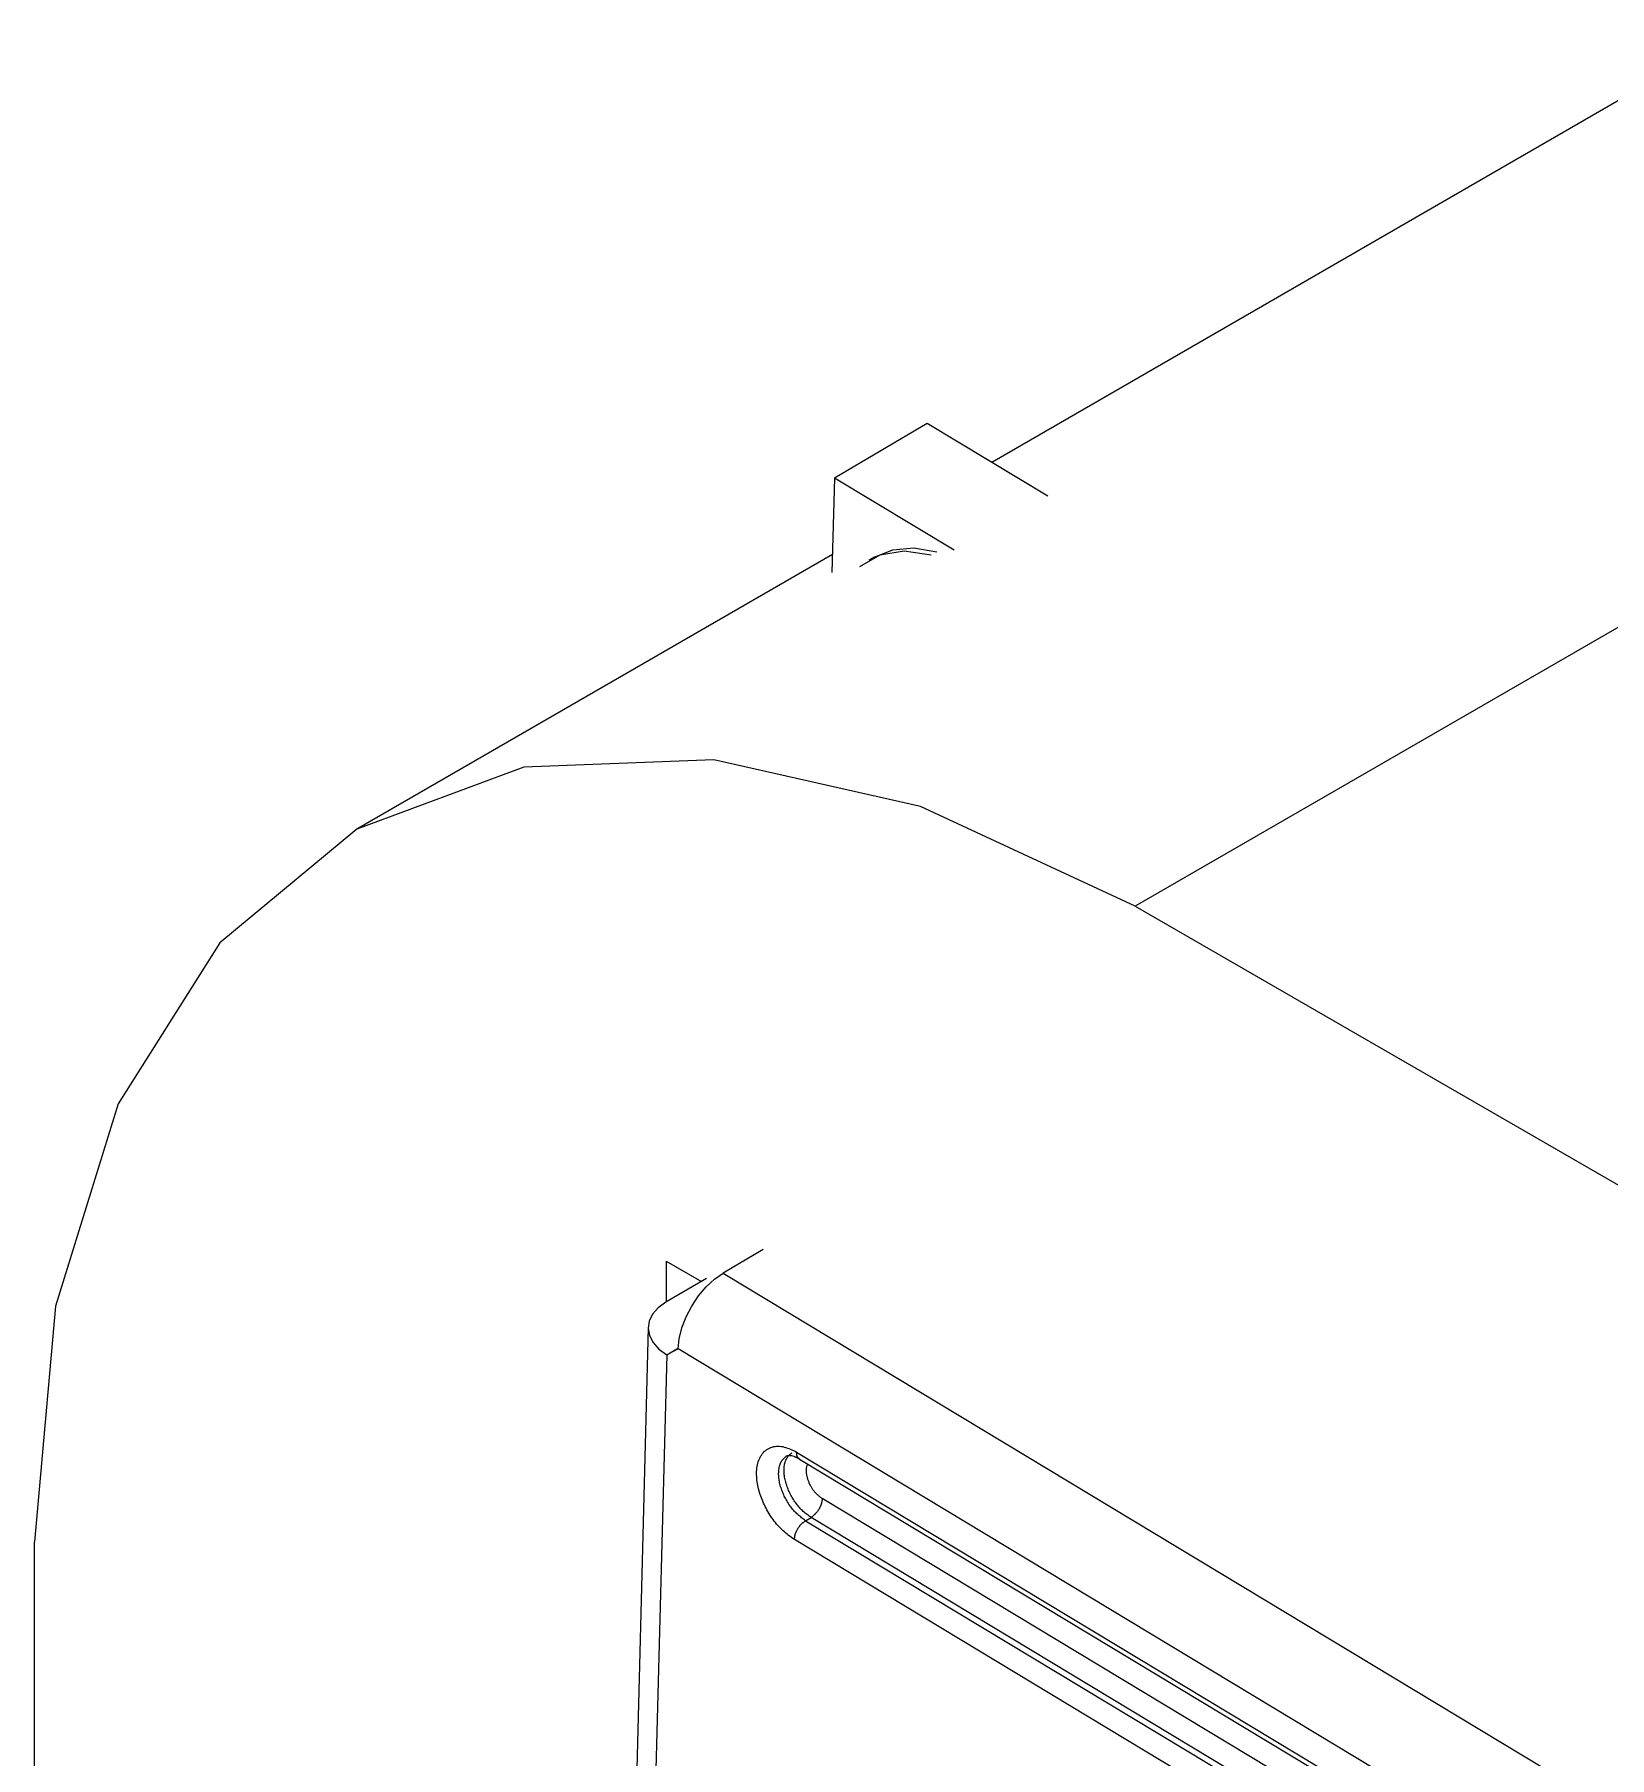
# Model space of a CAD drawing. Extents: x 2.75 to 8.34, y 2.35 to 7.17.
# Drawn here: x 7.3814 to 7.5806, y 6.9246 to 7.1424 of the extents above; entities that cross this region are included whole.
import ezdxf

# ---------------------------------------------------------------- set-up
doc = ezdxf.new("R2010")
doc.units = 0
doc.header["$LTSCALE"] = 0.5
doc.layers.add('TANGENT_LINES', color=7, linetype='CONTINUOUS')
doc.layers.add('VISIBLE', color=7, linetype='CONTINUOUS')

msp = doc.modelspace()

# ---------------------------------------------------------------- linework, layer by layer
at = {"layer": 'TANGENT_LINES'}
for p, q in [((7.60905, 7.08325), (7.52064, 7.0322)), ((7.46853, 6.98581), (7.95479, 6.69278)), ((7.4614, 6.9755), (7.45631, 6.77949)), ((7.9491, 6.68321), (7.46284, 6.97624)), ((7.47783, 6.96319), (7.93391, 6.68835)), ((7.93716, 6.68247), (7.48107, 6.95732)), ((7.47896, 6.95452), (7.47965, 6.95493)), ((7.47896, 6.95452), (7.93505, 6.67967)), ((7.93574, 6.68008), (7.47965, 6.95493)), ((7.93363, 6.67728), (7.47754, 6.95213))]:
    msp.add_line(p, q, dxfattribs=at)
for points in [[(7.47754, 6.95213), (7.47736, 6.95226), (7.47717, 6.9524), (7.47699, 6.95254), (7.47681, 6.95267), (7.47663, 6.95282), (7.47646, 6.95296), (7.47628, 6.95311), (7.47611, 6.95326), (7.47594, 6.95341), (7.47577, 6.95357), (7.47561, 6.95374), (7.47545, 6.95391), (7.4753, 6.95409), (7.47515, 6.95428), (7.475, 6.95446), (7.47486, 6.95466), (7.47472, 6.95485), (7.47458, 6.95505), (7.47445, 6.95526), (7.47432, 6.95546), (7.4742, 6.95567), (7.47408, 6.95588), (7.47397, 6.9561), (7.47386, 6.95631), (7.47375, 6.95653), (7.47365, 6.95675), (7.47355, 6.95697), (7.47346, 6.95719), (7.47338, 6.95741), (7.47329, 6.95763), (7.47322, 6.95785), (7.47315, 6.95808), (7.47308, 6.9583), (7.47302, 6.95853), (7.47297, 6.95875), (7.47292, 6.95898), (7.47288, 6.9592), (7.47284, 6.95943), (7.47281, 6.95965), (7.47279, 6.95988), (7.47278, 6.9601), (7.47277, 6.96032), (7.47277, 6.96054), (7.47277, 6.96075), (7.47279, 6.96097), (7.47281, 6.96118), (7.47284, 6.96139), (7.47288, 6.96159), (7.47293, 6.96179), (7.47298, 6.96198), (7.47305, 6.96217), (7.47312, 6.96235), (7.47321, 6.96253), (7.4733, 6.9627), (7.47341, 6.96286), (7.47352, 6.96301), (7.47364, 6.96315), (7.47378, 6.96329), (7.47392, 6.96341), (7.47407, 6.96352), (7.47422, 6.96362), (7.47439, 6.9637), (7.47456, 6.96378), (7.47473, 6.96383), (7.47492, 6.96388), (7.4751, 6.96391), (7.47529, 6.96393), (7.47549, 6.96394), (7.47568, 6.96393), (7.47588, 6.96391), (7.47607, 6.96388), (7.47627, 6.96383), (7.47646, 6.96378), (7.47666, 6.96371), (7.47685, 6.96364), (7.47705, 6.96356), (7.47724, 6.96347), (7.47744, 6.96338), (7.47763, 6.96329), (7.47783, 6.96319)], [(7.47896, 6.95452), (7.47883, 6.95461), (7.47871, 6.95471), (7.47859, 6.9548), (7.47846, 6.95489), (7.47834, 6.95499), (7.47822, 6.95509), (7.4781, 6.95519), (7.47798, 6.95529), (7.47787, 6.9554), (7.47775, 6.9555), (7.47764, 6.95562), (7.47753, 6.95573), (7.47742, 6.95585), (7.47732, 6.95597), (7.47722, 6.9561), (7.47712, 6.95623), (7.47702, 6.95636), (7.47693, 6.9565), (7.47683, 6.95663), (7.47674, 6.95677), (7.47666, 6.95691), (7.47657, 6.95706), (7.47649, 6.9572), (7.47641, 6.95735), (7.47634, 6.95749), (7.47627, 6.95764), (7.4762, 6.95779), (7.47613, 6.95794), (7.47607, 6.95809), (7.47601, 6.95824), (7.47595, 6.95839), (7.4759, 6.95854), (7.47585, 6.9587), (7.4758, 6.95885), (7.47576, 6.959), (7.47572, 6.95915), (7.47568, 6.95931), (7.47565, 6.95946), (7.47562, 6.95961), (7.4756, 6.95977), (7.47558, 6.95992), (7.47557, 6.96007), (7.47556, 6.96022), (7.47555, 6.96037), (7.47555, 6.96052), (7.47556, 6.96067), (7.47556, 6.96082), (7.47558, 6.96097), (7.4756, 6.96112), (7.47562, 6.96126), (7.47565, 6.9614), (7.47569, 6.96153), (7.47573, 6.96166), (7.47578, 6.96178), (7.47584, 6.9619), (7.4759, 6.96201), (7.47597, 6.96211), (7.47604, 6.96221), (7.47612, 6.9623), (7.4762, 6.96239), (7.47629, 6.96247), (7.47638, 6.96255), (7.47647, 6.96263), (7.47656, 6.96271)], [(7.47965, 6.95493), (7.47952, 6.95502), (7.4794, 6.95511), (7.47928, 6.95521), (7.47915, 6.9553), (7.47903, 6.9554), (7.47891, 6.95549), (7.47879, 6.95559), (7.47867, 6.9557), (7.47856, 6.9558), (7.47844, 6.95591), (7.47833, 6.95602), (7.47822, 6.95614), (7.47811, 6.95626), (7.47801, 6.95638), (7.47791, 6.95651), (7.47781, 6.95664), (7.47771, 6.95677), (7.47761, 6.9569), (7.47752, 6.95704), (7.47743, 6.95718), (7.47735, 6.95732), (7.47726, 6.95746), (7.47718, 6.95761), (7.4771, 6.95775), (7.47703, 6.9579), (7.47696, 6.95805), (7.47689, 6.9582), (7.47682, 6.95835), (7.47676, 6.9585), (7.4767, 6.95865), (7.47664, 6.9588), (7.47659, 6.95895), (7.47654, 6.95911), (7.47649, 6.95926), (7.47645, 6.95941), (7.47641, 6.95956), (7.47637, 6.95972), (7.47634, 6.95987), (7.47631, 6.96002), (7.47629, 6.96018), (7.47627, 6.96033), (7.47626, 6.96048), (7.47625, 6.96063), (7.47624, 6.96078), (7.47624, 6.96093), (7.47625, 6.96108), (7.47625, 6.96123), (7.47627, 6.96138), (7.47629, 6.96153), (7.47631, 6.96167), (7.47634, 6.96181), (7.47638, 6.96194), (7.47642, 6.96207), (7.47647, 6.96219), (7.47653, 6.96231), (7.47659, 6.96242), (7.47666, 6.96252), (7.47673, 6.96262), (7.47681, 6.96271), (7.4769, 6.9628), (7.47698, 6.96288), (7.47707, 6.96296), (7.47716, 6.96304), (7.47725, 6.96312)], [(7.47819, 6.96232), (7.47817, 6.96234), (7.47815, 6.96236), (7.47813, 6.96238), (7.4781, 6.9624), (7.47808, 6.96242), (7.47806, 6.96244), (7.47804, 6.96246), (7.47803, 6.96248), (7.47801, 6.9625), (7.47799, 6.96253), (7.47797, 6.96255), (7.47796, 6.96257), (7.47794, 6.9626), (7.47793, 6.96262), (7.47791, 6.96265), (7.4779, 6.96268), (7.47789, 6.9627), (7.47788, 6.96273), (7.47787, 6.96276), (7.47787, 6.96279), (7.47786, 6.96282), (7.47786, 6.96286), (7.47785, 6.96289), (7.47785, 6.96292), (7.47784, 6.96295), (7.47784, 6.96299), (7.47784, 6.96302), (7.47783, 6.96306), (7.47783, 6.96309), (7.47783, 6.96312), (7.47783, 6.96316), (7.47783, 6.96319)], [(7.47919, 6.96172), (7.47916, 6.96165), (7.47914, 6.96157), (7.47912, 6.9615), (7.4791, 6.96142), (7.47908, 6.96135), (7.47907, 6.96127), (7.47905, 6.96119), (7.47904, 6.96111), (7.47903, 6.96103), (7.47903, 6.96094), (7.47902, 6.96086), (7.47902, 6.96077), (7.47903, 6.96068), (7.47904, 6.9606), (7.47905, 6.96051), (7.47906, 6.96041), (7.47908, 6.96032), (7.47909, 6.96023), (7.47912, 6.96014), (7.47914, 6.96005), (7.47916, 6.95996), (7.47919, 6.95986), (7.47922, 6.95977), (7.47925, 6.95968), (7.47928, 6.95959), (7.47932, 6.9595), (7.47935, 6.95942), (7.47939, 6.95933), (7.47943, 6.95924), (7.47947, 6.95915), (7.47952, 6.95907), (7.47956, 6.95898), (7.47961, 6.9589), (7.47966, 6.95881), (7.47971, 6.95873), (7.47976, 6.95864), (7.47981, 6.95856), (7.47987, 6.95848), (7.47992, 6.9584), (7.47998, 6.95833), (7.48004, 6.95825), (7.4801, 6.95818), (7.48016, 6.9581), (7.48023, 6.95803), (7.48029, 6.95797), (7.48036, 6.9579), (7.48042, 6.95784), (7.48049, 6.95777), (7.48056, 6.95771), (7.48063, 6.95766), (7.48071, 6.9576), (7.48078, 6.95754), (7.48085, 6.95749), (7.48092, 6.95743), (7.481, 6.95738), (7.48107, 6.95732)], [(7.48107, 6.95732), (7.48106, 6.95726), (7.48106, 6.95721), (7.48105, 6.95715), (7.48104, 6.95709), (7.48103, 6.95704), (7.48102, 6.95698), (7.48101, 6.95692), (7.481, 6.95686), (7.48099, 6.95681), (7.48097, 6.95675), (7.48096, 6.95669), (7.48094, 6.95664), (7.48092, 6.95658), (7.4809, 6.95652), (7.48088, 6.95646), (7.48086, 6.95641), (7.48084, 6.95635), (7.48081, 6.9563), (7.48078, 6.95624), (7.48076, 6.95618), (7.48073, 6.95613), (7.4807, 6.95607), (7.48067, 6.95602), (7.48064, 6.95596), (7.4806, 6.95591), (7.48057, 6.95586), (7.48054, 6.9558), (7.4805, 6.95575), (7.48046, 6.9557), (7.48043, 6.95565), (7.48039, 6.9556), (7.48035, 6.95555), (7.48031, 6.95551), (7.48027, 6.95546), (7.48023, 6.95542), (7.48019, 6.95537), (7.48015, 6.95533), (7.48011, 6.95529), (7.48006, 6.95525), (7.48002, 6.95521), (7.47997, 6.95517), (7.47993, 6.95514), (7.47988, 6.9551), (7.47984, 6.95507), (7.47979, 6.95503), (7.47974, 6.955), (7.4797, 6.95496), (7.47965, 6.95493)], [(7.47754, 6.95213), (7.47754, 6.95219), (7.47755, 6.95224), (7.47756, 6.9523), (7.47757, 6.95236), (7.47758, 6.95241), (7.47759, 6.95247), (7.4776, 6.95253), (7.47761, 6.95259), (7.47762, 6.95264), (7.47763, 6.9527), (7.47765, 6.95276), (7.47766, 6.95281), (7.47768, 6.95287), (7.4777, 6.95293), (7.47772, 6.95299), (7.47775, 6.95304), (7.47777, 6.9531), (7.4778, 6.95315), (7.47782, 6.95321), (7.47785, 6.95327), (7.47788, 6.95332), (7.47791, 6.95338), (7.47794, 6.95343), (7.47797, 6.95349), (7.478, 6.95354), (7.47804, 6.95359), (7.47807, 6.95365), (7.47811, 6.9537), (7.47814, 6.95375), (7.47818, 6.9538), (7.47822, 6.95385), (7.47825, 6.9539), (7.47829, 6.95394), (7.47833, 6.95399), (7.47837, 6.95403), (7.47842, 6.95408), (7.47846, 6.95412), (7.4785, 6.95416), (7.47854, 6.9542), (7.47859, 6.95424), (7.47863, 6.95428), (7.47868, 6.95431), (7.47873, 6.95435), (7.47877, 6.95438), (7.47882, 6.95442), (7.47886, 6.95445), (7.47891, 6.95449), (7.47896, 6.95452)]]:
    msp.add_lwpolyline(points, dxfattribs=at)
at = {"layer": 'VISIBLE'}
for p, q in [((7.59621, 7.14241), (7.5025, 7.08831)), ((7.49433, 7.09323), (7.4826, 7.08632)), ((7.5096, 7.08403), (7.49433, 7.09323)), ((7.4826, 7.08632), (7.48229, 7.0744)), ((7.49774, 7.0772), (7.4826, 7.08632)), ((7.48235, 7.07667), (7.42221, 7.04195)), ((7.48764, 7.07634), (7.48695, 7.07594)), ((7.52064, 7.0322), (7.86862, 6.83129)), ((7.47358, 6.98879), (7.46853, 6.98581)), ((7.46133, 6.98734), (7.46578, 6.98478)), ((7.46133, 6.98734), (7.46133, 6.98215)), ((7.46641, 6.98514), (7.4613, 6.98214)), ((7.45905, 6.97896), (7.45396, 6.78295)), ((7.4614, 6.9755), (7.46287, 6.97637)), ((7.46284, 6.97624), (7.4614, 6.9755)), ((7.47718, 6.96275), (7.47748, 6.96266)), ((7.47819, 6.96232), (7.93428, 6.68747)), ((7.38144, 6.30893), (7.38144, 6.95184))]:
    msp.add_line(p, q, dxfattribs=at)
for points in [[(7.48764, 7.07634), (7.48998, 7.07727), (7.49265, 7.07749), (7.49555, 7.077)], [(7.49485, 7.0766), (7.49142, 7.0771), (7.48834, 7.07659), (7.48577, 7.07509)], [(7.52064, 7.0322), (7.49348, 7.04479), (7.46737, 7.05072), (7.44331, 7.04976), (7.42221, 7.04195), (7.4049, 7.02759), (7.39204, 7.00723), (7.38412, 6.98165), (7.38144, 6.95184)], [(7.46284, 6.97624), (7.46298, 6.97753), (7.46332, 6.9789), (7.46386, 6.9803), (7.46457, 6.98166), (7.46543, 6.98294), (7.4664, 6.98409), (7.46745, 6.98506), (7.46853, 6.98581)], [(7.4613, 6.98214), (7.46033, 6.98144), (7.45962, 6.98063), (7.45918, 6.97976), (7.45904, 6.97885), (7.45921, 6.97793), (7.45967, 6.97704), (7.46041, 6.97622), (7.4614, 6.9755)], [(7.47656, 6.96271), (7.47657, 6.96272), (7.47657, 6.96272), (7.47658, 6.96272), (7.47658, 6.96273), (7.47659, 6.96273), (7.4766, 6.96273), (7.47661, 6.96274), (7.47662, 6.96274), (7.47663, 6.96274), (7.47665, 6.96275), (7.47667, 6.96275), (7.47668, 6.96275), (7.4767, 6.96275), (7.47672, 6.96276), (7.47675, 6.96276), (7.47677, 6.96276), (7.47679, 6.96276), (7.47681, 6.96276), (7.47684, 6.96277), (7.47686, 6.96277), (7.47688, 6.96277), (7.47691, 6.96277), (7.47693, 6.96277), (7.47695, 6.96277), (7.47697, 6.96277), (7.47699, 6.96277), (7.47701, 6.96277), (7.47703, 6.96277), (7.47705, 6.96277), (7.47706, 6.96277), (7.47708, 6.96277), (7.47709, 6.96276), (7.47711, 6.96276), (7.47712, 6.96276), (7.47713, 6.96276), (7.47714, 6.96276), (7.47715, 6.96275), (7.47716, 6.96275), (7.47717, 6.96275), (7.47718, 6.96275)], [(7.47748, 6.96266), (7.47751, 6.96265), (7.47753, 6.96264), (7.47755, 6.96263), (7.47757, 6.96262), (7.4776, 6.96261), (7.47762, 6.96261), (7.47764, 6.9626), (7.47766, 6.96259), (7.47769, 6.96258), (7.47771, 6.96257), (7.47773, 6.96256), (7.47775, 6.96255), (7.47778, 6.96254), (7.4778, 6.96253), (7.47782, 6.96252), (7.47784, 6.96251), (7.47787, 6.9625), (7.47789, 6.96249), (7.47791, 6.96248), (7.47793, 6.96246), (7.47795, 6.96245), (7.47797, 6.96244), (7.478, 6.96243), (7.47802, 6.96242), (7.47804, 6.96241), (7.47806, 6.96239), (7.47808, 6.96238), (7.4781, 6.96237), (7.47812, 6.96236), (7.47815, 6.96234), (7.47817, 6.96233), (7.47819, 6.96232)]]:
    msp.add_lwpolyline(points, dxfattribs=at)

doc.saveas('drawing.dxf')
